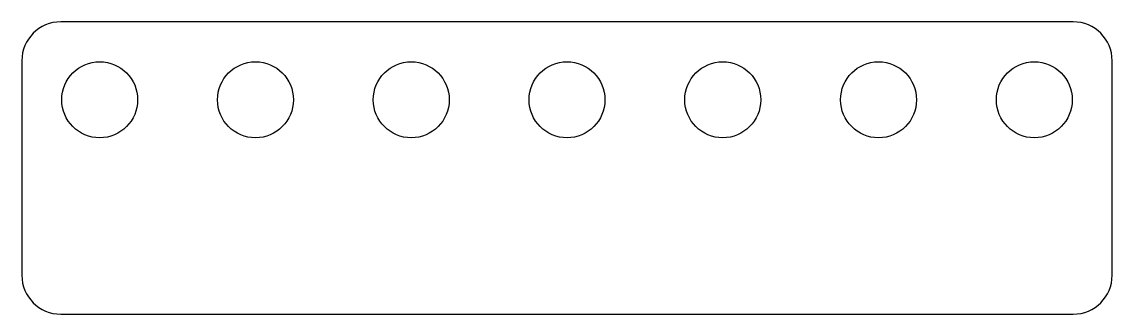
# Model space of a CAD drawing. Header units: millimetres. Extents: x -56 to 0, y -15 to 0.
import ezdxf

# ---------------------------------------------------------------- set-up
doc = ezdxf.new("R2010")
doc.units = ezdxf.units.MM

msp = doc.modelspace()

# ---------------------------------------------------------------- linework, layer by layer
at = {"color": 7, "linetype": 'Continuous', "lineweight": 25}
for p, q in [((-2, 0), (-54, 0)), ((-56, -2), (-56, -13)), ((0, -13), (0, -2)), ((-54, -15), (-2, -15))]:
    msp.add_line(p, q, dxfattribs=at)
for centre in [(-52, -4), (-44, -4), (-36, -4), (-28, -4), (-20, -4), (-12, -4), (-4, -4)]:
    msp.add_circle(centre, 1.95, dxfattribs=at)
for centre, start, end in [((-54, -2), 90, 180), ((-2, -2), 0, 90), ((-54, -13), 180, 270), ((-2, -13), 270, 0)]:
    msp.add_arc(centre, 2, start, end, dxfattribs=at)

doc.saveas('drawing.dxf')
